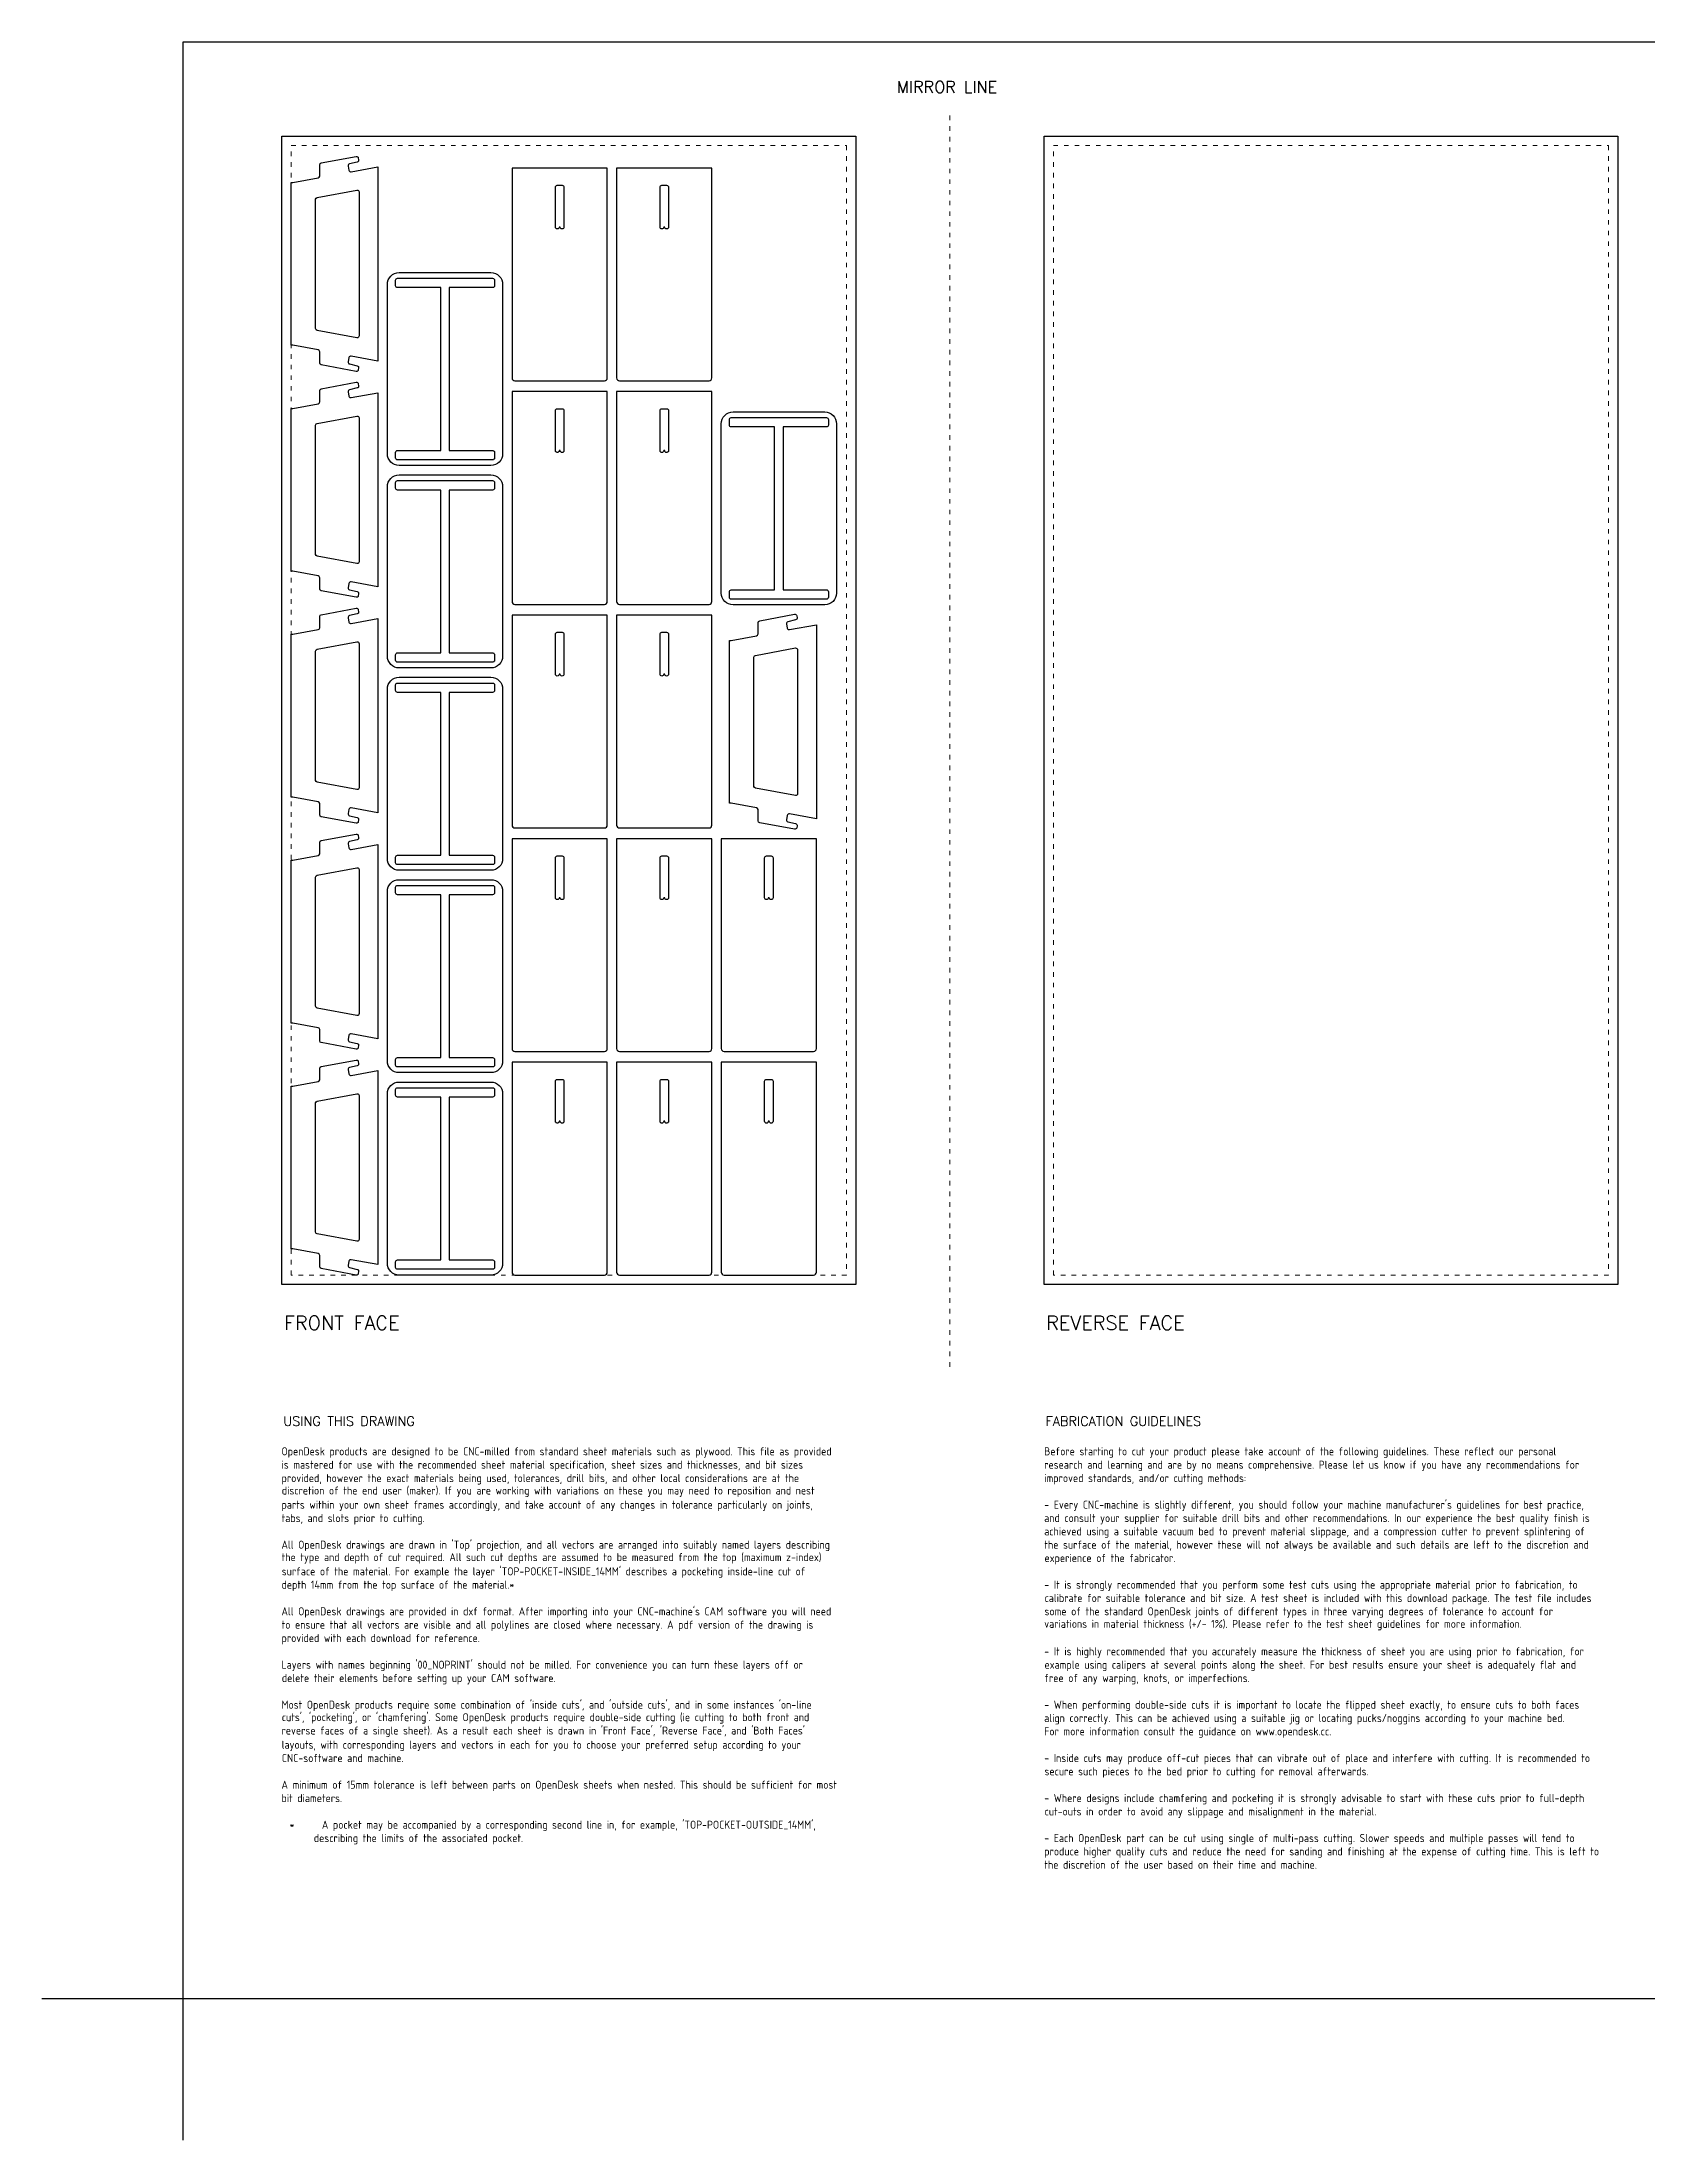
# Model space of a CAD drawing. Header units: millimetres. Extents: x -300 to 5880, y -300 to 4158.
# Drawn here: x -300 to 3112, y -300 to 4158 of the extents above; entities that cross this region are included whole.
import ezdxf

# ---------------------------------------------------------------- set-up
doc = ezdxf.new("R2010")
doc.units = ezdxf.units.MM
doc.linetypes.add('DGN Style 5', pattern=[22.64014, 9.702917, -12.937223])
doc.layers.add('00-NOPRINT_TEXT', color=7, linetype='Continuous', lineweight=25)
doc.layers.add('00_NOPRINT_TOLERANCE', color=7, linetype='DGN Style 5', lineweight=5)
for name, color, linetype, lineweight, true_color in [('BOARD_$TH-NOMINAL', 3, 'Continuous', 30, 0x00ff00), ('TOP-CUT-INSIDE_18.000MM', 1, 'Continuous', 25, 0xff1c00), ('TOP-CUT-OUTSIDE_18.000MM', 220, 'Continuous', 25, 0xff00d1), ('TOP-POCKET-INSIDE_12.000MM', 140, 'Continuous', 25, 0x00b1ff)]:
    doc.layers.add(name, color=color, linetype=linetype, lineweight=lineweight, true_color=true_color)

# ---------------------------------------------------------------- blocks, each defined once
blk = doc.blocks.new('Main')
at = {"layer": '00-NOPRINT_TEXT'}
for p, q in [((0, 4158), (5880, 4158)), ((0, 0), (0, 4158)), ((0, 0), (-300, 0)), ((5880, 0), (0, 0)), ((0, -300), (0, 0))]:
    blk.add_line(p, q, dxfattribs=at)
at = {"layer": '00_NOPRINT_TOLERANCE'}
for p, q in [((1630, 1343.2), (1630, 4008)), ((210, 3958), (1430, 3958)), ((210, 1518), (210, 3958)), ((230, 3938), (1410, 3938)), ((230, 1538), (230, 3938)), ((1410, 3938), (1410, 1538)), ((1430, 3958), (1430, 1518)), ((1830, 3958), (3050, 3958)), ((1830, 1518), (1830, 3958)), ((1850, 1538), (1850, 3938)), ((1850, 3938), (3030, 3938)), ((3030, 3938), (3030, 1538)), ((3050, 3958), (3050, 1518)), ((1430, 1518), (210, 1518)), ((1410, 1538), (230, 1538)), ((3050, 1518), (1830, 1518)), ((3030, 1538), (1850, 1538))]:
    blk.add_line(p, q, dxfattribs=at)
at = {"layer": 'BOARD_$TH-NOMINAL'}
for p, q in [((210, 3958), (1430, 3958)), ((210, 1518), (210, 3958)), ((1430, 3958), (1430, 1518)), ((1830, 3958), (3050, 3958)), ((1830, 1518), (1830, 3958)), ((3050, 3958), (3050, 1518)), ((1430, 1518), (210, 1518)), ((3050, 1518), (1830, 1518))]:
    blk.add_line(p, q, dxfattribs=at)
at = {"layer": '00-NOPRINT_TEXT', "insert": (1517.2, 4074.9), "char_height": 25, "attachment_point": 1}
blk.add_mtext('\\fsimplex|b0|i0;\\W1.;MIRROR LINE', dxfattribs=at)
at = {"layer": '00-NOPRINT_TEXT', "color": 7, "attachment_point": 1}
for s, insert, char_height in [('\\fsimplex|b0|i0;\\W1.;FRONT FACE', (214.6, 1451.3), 30), ('\\fsimplex|b0|i0;\\W1.;REVERSE FACE', (1834.6, 1451.3), 30), ('\\fsimplex|b0|i0;\\W1.;USING THIS DRAWING', (213.1, 1237.4), 20), ('\\fsimplex|b0|i0;\\W1.;FABRICATION GUIDELINES', (1833.1, 1237.4), 20), ('\\fisocp|b0|i0;\\W1.;OpenDesk products are designed to be CNC-milled from standard sheet materials such as plywood. This file as provided', (209.2, 1171.9), 17), ('\\fisocp|b0|i0;\\W1.;Before starting to cut your product please take account of the following guidelines. These reflect our personal', (1830.4, 1171.9), 17), ('\\fisocp|b0|i0;\\W1.;is mastered for use with the recommended sheet material specification, sheet sizes and thicknesses, and bit sizes', (209.2, 1143.5), 17), ('\\fisocp|b0|i0;\\W1.;provided, however the exact materials being used, tolerances, drill bits, and other local considerations are at the', (209.2, 1115), 17), ('\\fisocp|b0|i0;\\W1.;research and learning and are by no means comprehensive. Please let us know if you have any recommendations for', (1830.4, 1143.5), 17), ('\\fisocp|b0|i0;\\W1.;improved standards, and/or cutting methods:', (1830.4, 1115.1), 17), ('\\fisocp|b0|i0;\\W1.;discretion of the end user (maker). If you are working with variations on these you may need to reposition and nest', (209.8, 1088.6), 17), ('\\fisocp|b0|i0;\\W1.;tabs, and slots prior to cutting.', (209.4, 1030), 17), ('\\fisocp|b0|i0;\\W1.;parts within your own sheet frames accordingly, and take account of any changes in tolerance particularly on joints,', (209.2, 1058.5), 17), ('\\fisocp|b0|i0;\\W1.;and consult your supplier for suitable drill bits and other recommendations. In our experience the best quality finish is', (1830.4, 1030.2), 17), ("\\fisocp|b0|i0;\\W1.;- Every CNC-machine is slightly different, you should follow your machine manufacturer's guidelines for best practice,", (1830.6, 1058.5), 17), ('\\fisocp|b0|i0;\\W1.;achieved using a suitable vacuum bed to prevent material slippage, and a compression cutter to prevent splintering of', (1830.4, 1001.9), 17), ('\\fisocp|b0|i0;\\W1.;the type and depth of cut required. All such cut depths are assumed to be measured from the top (maximum z-index)', (209.4, 947), 17), ("\\fisocp|b0|i0;\\W1.;All OpenDesk drawings are drawn in 'Top' projection, and all vectors are arranged into suitably named layers describing", (209.2, 973.5), 17), ('\\fisocp|b0|i0;\\W1.;the surface of the material, however these will not always be available and such details are left to the discretion and', (1830.6, 973.5), 17), ('\\fisocp|b0|i0;\\W1.;experience of the fabricator.', (1831, 945.2), 17), ("\\fisocp|b0|i0;\\W1.;surface of the material. For example the layer 'TOP-POCKET-INSIDE_14MM' describes a pocketing inside-line cut of", (209.8, 916.9), 17), ('\\fisocp|b0|i0;\\W1.;depth 14mm from the top surface of the material.*', (209.2, 888.5), 17), ('\\fisocp|b0|i0;\\W1.;- It is strongly recommended that you perform some test cuts using the appropriate material prior to fabrication, to', (1830.6, 888.5), 17), ('\\fisocp|b0|i0;\\W1.;calibrate for suitable tolerance and bit size. A test sheet is included with this download package. The test file includes', (1831.1, 860.2), 17), ('\\fisocp|b0|i0;\\W1.;to ensure that all vectors are visible and all polylines are closed where necessary. A pdf version of the drawing is', (209.4, 803.5), 17), ("\\fisocp|b0|i0;\\W1.;All OpenDesk drawings are provided in dxf format. After importing into your CNC-machine's CAM software you will need", (209.2, 831.9), 17), ('\\fisocp|b0|i0;\\W1.;variations in material thickness (+/- 1%). Please refer to the test sheet guidelines for more information.', (1830.5, 805.3), 17), ('\\fisocp|b0|i0;\\W1.;some of the standard OpenDesk joints of different types in three varying degrees of tolerance to account for', (1831, 831.9), 17), ('\\fisocp|b0|i0;\\W1.;provided with each download for reference.', (209.2, 775.2), 17), ("\\fisocp|b0|i0;\\W1.;Layers with names beginning '00_NOPRINT' should not be milled. For convenience you can turn these layers off or", (209.2, 718.5), 17), ('\\fisocp|b0|i0;\\W1.;- It is highly recommended that you accurately measure the thickness of sheet you are using prior to fabrication, for', (1830.6, 746.9), 17), ('\\fisocp|b0|i0;\\W1.;example using calipers at several points along the sheet. For best results ensure your sheet is adequately flat and', (1831, 718.5), 17), ('\\fisocp|b0|i0;\\W1.;delete their elements before setting up your CAM software.', (209.8, 690.2), 17), ('\\fisocp|b0|i0;\\W1.;free of any warping, knots, or imperfections.', (1830.6, 690.2), 17), ("\\fisocp|b0|i0;\\W1.;Most OpenDesk products require some combination of 'inside cuts', and 'outside cuts', and in some instances 'on-line", (209.2, 633.5), 17), ('\\fisocp|b0|i0;\\W1.;- When performing double-side cuts it is important to locate the flipped sheet exactly, to ensure cuts to both faces', (1830.6, 633.5), 17), ("\\fisocp|b0|i0;\\W1.;reverse faces of a single sheet). As a result each sheet is drawn in 'Front Face', 'Reverse Face', and 'Both Faces'", (209.2, 578.6), 17), ("\\fisocp|b0|i0;\\W1.;cuts', 'pocketing', or 'chamfering'. Some OpenDesk products require double-side cutting (ie cutting to both front and", (209.8, 607), 17), ('\\fisocp|b0|i0;\\W1.;align correctly. This can be achieved using a suitable jig or locating pucks/noggins according to your machine bed.', (1830.4, 605.2), 17), ('\\fisocp|b0|i0;\\W1.;layouts, with corresponding layers and vectors in each for you to choose your preferred setup according to your', (209.6, 548.5), 17), ('\\fisocp|b0|i0;\\W1.;For more information consult the guidance on www.opendesk.cc.', (1830.4, 576.9), 17), ('\\fisocp|b0|i0;\\W1.;CNC-software and machine.', (210, 520.2), 17), ('\\fisocp|b0|i0;\\W1.;- Inside cuts may produce off-cut pieces that can vibrate out of place and interfere with cutting. It is recommended to', (1830.6, 520.2), 17), ('\\fisocp|b0|i0;\\W1.;secure such pieces to the bed prior to cutting for removal afterwards.', (1831, 491.9), 17), ('\\fisocp|b0|i0;\\W1.;A minimum of 15mm tolerance is left between parts on OpenDesk sheets when nested. This should be sufficient for most', (209.2, 463.5), 17), ('\\fisocp|b0|i0;\\W1.;bit diameters.', (209.2, 435), 17), ('\\fisocp|b0|i0;\\W1.;- Where designs include chamfering and pocketing it is strongly advisable to start with these cuts prior to full-depth', (1830.6, 435.2), 17), ('\\fisocp|b0|i0;\\W1.;cut-outs in order to avoid any slippage and misalignment in the material.', (1831.1, 406.7), 17), ("\\fisocp|b0|i0;\\W1.;*      A pocket may be accompanied by a corresponding second line in, for example, 'TOP-POCKET-OUTSIDE_14MM',", (226.3, 378.5), 17), ('\\fisocp|b0|i0;\\W1.;describing the limits of the associated pocket.', (277.8, 350.2), 17), ('\\fisocp|b0|i0;\\W1.;- Each OpenDesk part can be cut using single of multi-pass cutting. Slower speeds and multiple passes will tend to', (1830.6, 350.2), 17), ('\\fisocp|b0|i0;\\W1.;produce higher quality cuts and reduce the need for sanding and finishing at the expense of cutting time. This is left to', (1830.4, 321.9), 17), ('\\fisocp|b0|i0;\\W1.;the discretion of the user based on their time and machine.', (1830.6, 293.5), 17)]:
    blk.add_mtext(s, dxfattribs=dict(at, insert=insert, char_height=char_height))

msp = doc.modelspace()

# ---------------------------------------------------------------- linework, layer by layer
at = {"layer": 'TOP-CUT-INSIDE_18.000MM'}
for points in [[(281.7, 3549.1), (281.7, 3823.7, -0.361843), (285, 3827.6), (369.6, 3843.2, -0.468733), (374.3, 3839.3), (374.3, 3533.5, -0.468733), (369.6, 3529.6), (285, 3545.2, -0.361843)], [(281.7, 3069.1), (281.7, 3343.7, -0.361843), (285, 3347.6), (369.6, 3363.2, -0.468733), (374.3, 3359.3), (374.3, 3053.5, -0.468733), (369.6, 3049.6), (285, 3065.2, -0.361843)], [(281.7, 2589.1), (281.7, 2863.7, -0.361843), (285, 2867.6), (369.6, 2883.2, -0.468733), (374.3, 2879.3), (374.3, 2573.5, -0.468733), (369.6, 2569.6), (285, 2585.2, -0.361843)], [(1213.5, 2576.2), (1213.5, 2850.8, -0.361843), (1216.8, 2854.7), (1301.4, 2870.3, -0.468733), (1306.1, 2866.4), (1306.1, 2560.6, -0.468733), (1301.4, 2556.7), (1216.8, 2572.3, -0.361843)], [(281.7, 2383.7, -0.361843), (285, 2387.6), (369.6, 2403.2, -0.468733), (374.3, 2399.3), (374.3, 2093.5, -0.468733), (369.6, 2089.6), (285, 2105.2, -0.361843), (281.7, 2109.1)], [(281.7, 1903.7, -0.361843), (285, 1907.6), (369.6, 1923.2, -0.468733), (374.3, 1919.3), (374.3, 1613.5, -0.468733), (369.6, 1609.6), (285, 1625.2, -0.361843), (281.7, 1629.1)]]:
    msp.add_lwpolyline(points, format="xyb", close=True, dxfattribs=at)
for points in [[(791.5, 3849.6, -0.414214), (795.5, 3853.6), (805.5, 3853.6, -0.414214), (809.5, 3849.6), (809.5, 3764.6, -1), (801.5, 3764.6), (799.5, 3764.6, -1), (791.5, 3764.6), (791.5, 3849.6)], [(1013.8, 3764.6), (1013.8, 3849.6, -0.414214), (1017.8, 3853.6), (1027.8, 3853.6, -0.414214), (1031.8, 3849.6), (1031.8, 3764.6, -1), (1023.8, 3764.6), (1021.8, 3764.6, -1), (1013.8, 3764.6)], [(791.5, 3374.6, -0.414214), (795.5, 3378.6), (805.5, 3378.6, -0.414214), (809.5, 3374.6), (809.5, 3289.6, -1), (801.5, 3289.6), (799.5, 3289.6, -1), (791.5, 3289.6), (791.5, 3374.6)], [(1013.8, 3289.6), (1013.8, 3374.6, -0.414214), (1017.8, 3378.6), (1027.8, 3378.6, -0.414214), (1031.8, 3374.6), (1031.8, 3289.6, -1), (1023.8, 3289.6), (1021.8, 3289.6, -1), (1013.8, 3289.6)], [(791.5, 2899.6, -0.414214), (795.5, 2903.6), (805.5, 2903.6, -0.414214), (809.5, 2899.6), (809.5, 2814.6, -1), (801.5, 2814.6), (799.5, 2814.6, -1), (791.5, 2814.6), (791.5, 2899.6)], [(1013.8, 2814.6), (1013.8, 2899.6, -0.414214), (1017.8, 2903.6), (1027.8, 2903.6, -0.414214), (1031.8, 2899.6), (1031.8, 2814.6, -1), (1023.8, 2814.6), (1021.8, 2814.6, -1), (1013.8, 2814.6)], [(791.5, 2424.6, -0.414214), (795.5, 2428.6), (805.5, 2428.6, -0.414214), (809.5, 2424.6), (809.5, 2339.6, -1), (801.5, 2339.6), (799.5, 2339.6, -1), (791.5, 2339.6), (791.5, 2424.6)], [(1013.8, 2339.6), (1013.8, 2424.6, -0.414214), (1017.8, 2428.6), (1027.8, 2428.6, -0.414214), (1031.8, 2424.6), (1031.8, 2339.6, -1), (1023.8, 2339.6), (1021.8, 2339.6, -1), (1013.8, 2339.6)], [(1236, 2424.6, -0.414214), (1240, 2428.6), (1250, 2428.6, -0.414214), (1254, 2424.6), (1254, 2339.6, -1), (1246, 2339.6), (1244, 2339.6, -1), (1236, 2339.6), (1236, 2424.6)], [(791.5, 1949.6, -0.414214), (795.5, 1953.6), (805.5, 1953.6, -0.414214), (809.5, 1949.6), (809.5, 1864.6, -1), (801.5, 1864.6), (799.5, 1864.6, -1), (791.5, 1864.6), (791.5, 1949.6)], [(1013.8, 1864.6), (1013.8, 1949.6, -0.414214), (1017.8, 1953.6), (1027.8, 1953.6, -0.414214), (1031.8, 1949.6), (1031.8, 1864.6, -1), (1023.8, 1864.6), (1021.8, 1864.6, -1), (1013.8, 1864.6)], [(1236, 1949.6, -0.414214), (1240, 1953.6), (1250, 1953.6, -0.414214), (1254, 1949.6), (1254, 1864.6, -1), (1246, 1864.6), (1244, 1864.6, -1), (1236, 1864.6), (1236, 1949.6)]]:
    msp.add_lwpolyline(points, format="xyb", dxfattribs=at)
at = {"layer": 'TOP-CUT-OUTSIDE_18.000MM'}
for points in [[(367.8, 3458), (293.7, 3471.7, -0.361812), (290.4, 3475.6), (290.4, 3499.7, 0.34743), (287.2, 3503.5), (233.3, 3513.4), (230, 3513.4), (230, 3859.4), (233.3, 3859.4), (287.2, 3869.3, 0.34743), (290.4, 3873), (290.4, 3897.2, -0.361812), (293.7, 3901.1), (367.8, 3914.8, -0.415077), (372.5, 3911.6), (373.2, 3907.4, -0.400126), (370.2, 3902.8), (353.8, 3899, 0.402156), (350.8, 3894.4), (352.5, 3885.4, 0.413031), (357.1, 3882.2), (414.3, 3892.7), (414.3, 3480), (357.1, 3490.6, 0.413031), (352.5, 3487.4), (350.8, 3478.4, 0.402156), (353.8, 3473.8), (370.2, 3470, -0.400126), (373.2, 3465.4), (372.5, 3461.2, -0.415077)], [(901.6, 3444), (901.6, 3890.1), (699.3, 3890.1), (699.3, 3444, 0.414214), (705.3, 3438), (895.6, 3438, 0.414214)], [(1123.9, 3444), (1123.9, 3890.1), (921.6, 3890.1), (921.6, 3444, 0.414214), (927.6, 3438), (1117.9, 3438, 0.414214)], [(459.3, 3258, -0.414214), (434.3, 3283), (434.3, 3643, -0.414214), (459.3, 3668), (654.3, 3668, -0.414214), (679.3, 3643), (679.3, 3283, -0.414214), (654.3, 3258)], [(367.8, 2978), (293.7, 2991.7, -0.361812), (290.4, 2995.6), (290.4, 3019.7, 0.34743), (287.2, 3023.5), (233.3, 3033.4), (230, 3033.4), (230, 3379.4), (233.3, 3379.4), (287.2, 3389.3, 0.34743), (290.4, 3393), (290.4, 3417.2, -0.361812), (293.7, 3421.1), (367.8, 3434.8, -0.415077), (372.5, 3431.6), (373.2, 3427.4, -0.400126), (370.2, 3422.8), (353.8, 3419, 0.402156), (350.8, 3414.4), (352.5, 3405.4, 0.413031), (357.1, 3402.2), (414.3, 3412.7), (414.3, 3000), (357.1, 3010.6, 0.413031), (352.5, 3007.4), (350.8, 2998.4, 0.402156), (353.8, 2993.8), (370.2, 2990, -0.400126), (373.2, 2985.4), (372.5, 2981.2, -0.415077)], [(901.6, 2969), (901.6, 3415.1), (699.3, 3415.1), (699.3, 2969, 0.414214), (705.3, 2963), (895.6, 2963, 0.414214)], [(1123.9, 2969), (1123.9, 3415.1), (921.6, 3415.1), (921.6, 2969, 0.414214), (927.6, 2963), (1117.9, 2963, 0.414214)], [(1168.9, 2961.9, -0.414214), (1143.9, 2986.9), (1143.9, 3346.9, -0.414214), (1168.9, 3371.9), (1363.9, 3371.9, -0.414214), (1388.9, 3346.9), (1388.9, 2986.9, -0.414214), (1363.9, 2961.9)], [(459.3, 3238), (654.3, 3238, -0.414214), (679.3, 3213), (679.3, 2853, -0.414214), (654.3, 2828), (459.3, 2828, -0.414214), (434.3, 2853), (434.3, 3213, -0.414214)], [(290.4, 2937.2, -0.361812), (293.7, 2941.1), (367.8, 2954.8, -0.415077), (372.5, 2951.6), (373.2, 2947.4, -0.400126), (370.2, 2942.8), (353.8, 2939, 0.402156), (350.8, 2934.4), (352.5, 2925.4, 0.413031), (357.1, 2922.2), (414.3, 2932.7), (414.3, 2520), (357.1, 2530.6, 0.413031), (352.5, 2527.4), (350.8, 2518.4, 0.402156), (353.8, 2513.8), (370.2, 2510, -0.400126), (373.2, 2505.4), (372.5, 2501.2, -0.415077), (367.8, 2498), (293.7, 2511.7, -0.361812), (290.4, 2515.6), (290.4, 2539.7, 0.34743), (287.2, 2543.5), (233.3, 2553.4), (230, 2553.4), (230, 2899.4), (233.3, 2899.4), (287.2, 2909.3, 0.34743), (290.4, 2913)], [(705.3, 2488), (895.6, 2488, 0.414214), (901.6, 2494), (901.6, 2940.1), (699.3, 2940.1), (699.3, 2494, 0.414214)], [(1123.9, 2494), (1123.9, 2940.1), (921.6, 2940.1), (921.6, 2494, 0.414214), (927.6, 2488), (1117.9, 2488, 0.414214)], [(1219, 2896.4, 0.34743), (1222.3, 2900.1), (1222.3, 2924.3, -0.361812), (1225.6, 2928.2), (1299.7, 2941.9, -0.415077), (1304.3, 2938.7), (1305.1, 2934.5, -0.400126), (1302, 2929.9), (1285.7, 2926.1, 0.402156), (1282.6, 2921.5), (1284.3, 2912.5, 0.413031), (1289, 2909.3), (1346.2, 2919.8), (1346.2, 2507.1), (1289, 2517.7, 0.413031), (1284.3, 2514.5), (1282.6, 2505.5, 0.402156), (1285.7, 2500.9), (1302, 2497.1, -0.400126), (1305.1, 2492.5), (1304.3, 2488.3, -0.415077), (1299.7, 2485.1), (1225.6, 2498.8, -0.361812), (1222.3, 2502.7), (1222.3, 2526.8, 0.34743), (1219, 2530.6), (1165.1, 2540.5), (1161.8, 2540.5), (1161.8, 2886.5), (1165.1, 2886.5)], [(459.3, 2808), (654.3, 2808, -0.414214), (679.3, 2783), (679.3, 2423, -0.414214), (654.3, 2398), (459.3, 2398, -0.414214), (434.3, 2423), (434.3, 2783, -0.414214)], [(290.4, 2059.7, 0.34743), (287.2, 2063.5), (233.3, 2073.4), (230, 2073.4), (230, 2419.4), (233.3, 2419.4), (287.2, 2429.3, 0.34743), (290.4, 2433), (290.4, 2457.2, -0.361812), (293.7, 2461.1), (367.8, 2474.8, -0.415077), (372.5, 2471.6), (373.2, 2467.4, -0.400126), (370.2, 2462.8), (353.8, 2459, 0.402156), (350.8, 2454.4), (352.5, 2445.4, 0.413031), (357.1, 2442.2), (414.3, 2452.7), (414.3, 2040), (357.1, 2050.6, 0.413031), (352.5, 2047.4), (350.8, 2038.4, 0.402156), (353.8, 2033.8), (370.2, 2030, -0.400126), (373.2, 2025.4), (372.5, 2021.2, -0.415077), (367.8, 2018), (293.7, 2031.7, -0.361812), (290.4, 2035.6)], [(705.3, 2013), (895.6, 2013, 0.414214), (901.6, 2019), (901.6, 2465.1), (699.3, 2465.1), (699.3, 2019, 0.414214)], [(1123.9, 2019), (1123.9, 2465.1), (921.6, 2465.1), (921.6, 2019, 0.414214), (927.6, 2013), (1117.9, 2013, 0.414214)], [(1346.2, 2019), (1346.2, 2465.1), (1143.9, 2465.1), (1143.9, 2019, 0.414214), (1149.9, 2013), (1340.2, 2013, 0.414214)], [(459.3, 1968, -0.414214), (434.3, 1993), (434.3, 2353, -0.414214), (459.3, 2378), (654.3, 2378, -0.414214), (679.3, 2353), (679.3, 1993, -0.414214), (654.3, 1968)], [(350.8, 1558.4, 0.402156), (353.8, 1553.8), (370.2, 1550, -0.400126), (373.2, 1545.4), (372.5, 1541.2, -0.415077), (367.8, 1538), (293.7, 1551.7, -0.361812), (290.4, 1555.6), (290.4, 1579.7, 0.34743), (287.2, 1583.5), (233.3, 1593.4), (230, 1593.4), (230, 1939.4), (233.3, 1939.4), (287.2, 1949.3, 0.34743), (290.4, 1953), (290.4, 1977.2, -0.361812), (293.7, 1981.1), (367.8, 1994.8, -0.415077), (372.5, 1991.6), (373.2, 1987.4, -0.400126), (370.2, 1982.8), (353.8, 1979, 0.402156), (350.8, 1974.4), (352.5, 1965.4, 0.413031), (357.1, 1962.2), (414.3, 1972.7), (414.3, 1560), (357.1, 1570.6, 0.413031), (352.5, 1567.4)], [(901.6, 1544), (901.6, 1990.1), (699.3, 1990.1), (699.3, 1544, 0.414214), (705.3, 1538), (895.6, 1538, 0.414214)], [(1123.9, 1544), (1123.9, 1990.1), (921.6, 1990.1), (921.6, 1544, 0.414214), (927.6, 1538), (1117.9, 1538, 0.414214)], [(1346.2, 1544), (1346.2, 1990.1), (1143.9, 1990.1), (1143.9, 1544, 0.414214), (1149.9, 1538), (1340.2, 1538, 0.414214)], [(459.3, 1538, -0.414214), (434.3, 1563), (434.3, 1923, -0.414214), (459.3, 1948), (654.3, 1948, -0.414214), (679.3, 1923), (679.3, 1563, -0.414214), (654.3, 1538)]]:
    msp.add_lwpolyline(points, format="xyb", close=True, dxfattribs=at)
at = {"layer": 'TOP-POCKET-INSIDE_12.000MM'}
for points in [[(451.6, 3651.9, -0.414214), (455.6, 3655.9), (658, 3655.9, -0.414214), (662, 3651.9), (662, 3640, -0.414214), (658, 3636), (565.8, 3636), (565.8, 3290), (658, 3290, -0.414214), (662, 3286), (662, 3274.1, -0.414214), (658, 3270.1), (455.6, 3270.1, -0.414214), (451.6, 3274.1), (451.6, 3286, -0.414214), (455.6, 3290), (547.8, 3290), (547.8, 3636), (455.6, 3636, -0.414214), (451.6, 3640)], [(1161.2, 3343.9), (1161.2, 3355.8, -0.414214), (1165.2, 3359.8), (1367.6, 3359.8, -0.414214), (1371.6, 3355.8), (1371.6, 3343.9, -0.414214), (1367.6, 3339.9), (1275.4, 3339.9), (1275.4, 2993.9), (1367.6, 2993.9, -0.414214), (1371.6, 2989.9), (1371.6, 2978, -0.414214), (1367.6, 2974), (1165.2, 2974, -0.414214), (1161.2, 2978), (1161.2, 2989.8, -0.414214), (1165.2, 2993.8), (1257.4, 2993.8), (1257.4, 3339.9), (1165.2, 3339.9, -0.414214)], [(451.6, 3221.9, -0.414214), (455.6, 3225.9), (658, 3225.9, -0.414214), (662, 3221.9), (662, 3210, -0.414214), (658, 3206), (565.8, 3206), (565.8, 2860), (658, 2860, -0.414214), (662, 2856), (662, 2844.1, -0.414214), (658, 2840.1), (455.6, 2840.1, -0.414214), (451.6, 2844.1), (451.6, 2856, -0.414214), (455.6, 2860), (547.8, 2860), (547.8, 3206), (455.6, 3206, -0.414214), (451.6, 3210)], [(451.6, 2791.9, -0.414214), (455.6, 2795.9), (658, 2795.9, -0.414214), (662, 2791.9), (662, 2780, -0.414214), (658, 2776), (565.8, 2776), (565.8, 2430), (658, 2430, -0.414214), (662, 2426), (662, 2414.1, -0.414214), (658, 2410.1), (455.6, 2410.1, -0.414214), (451.6, 2414.1), (451.6, 2426, -0.414214), (455.6, 2430), (547.8, 2430), (547.8, 2776), (455.6, 2776, -0.414214), (451.6, 2780)], [(455.6, 1980.1, -0.414214), (451.6, 1984.1), (451.6, 1996, -0.414214), (455.6, 2000), (547.8, 2000), (547.8, 2346), (455.6, 2346, -0.414214), (451.6, 2350), (451.6, 2361.9, -0.414214), (455.6, 2365.9), (658, 2365.9, -0.414214), (662, 2361.9), (662, 2350, -0.414214), (658, 2346), (565.8, 2346), (565.8, 2000), (658, 2000, -0.414214), (662, 1996), (662, 1984.1, -0.414214), (658, 1980.1)], [(455.6, 1550.1, -0.414214), (451.6, 1554.1), (451.6, 1566, -0.414214), (455.6, 1570), (547.8, 1570), (547.8, 1916), (455.6, 1916, -0.414214), (451.6, 1920), (451.6, 1931.9, -0.414214), (455.6, 1935.9), (658, 1935.9, -0.414214), (662, 1931.9), (662, 1920, -0.414214), (658, 1916), (565.8, 1916), (565.8, 1570), (658, 1570, -0.414214), (662, 1566), (662, 1554.1, -0.414214), (658, 1550.1)]]:
    msp.add_lwpolyline(points, format="xyb", close=True, dxfattribs=at)

# ---------------------------------------------------------------- block references
msp.add_blockref('Main', (0, 0))

doc.saveas('drawing.dxf')
